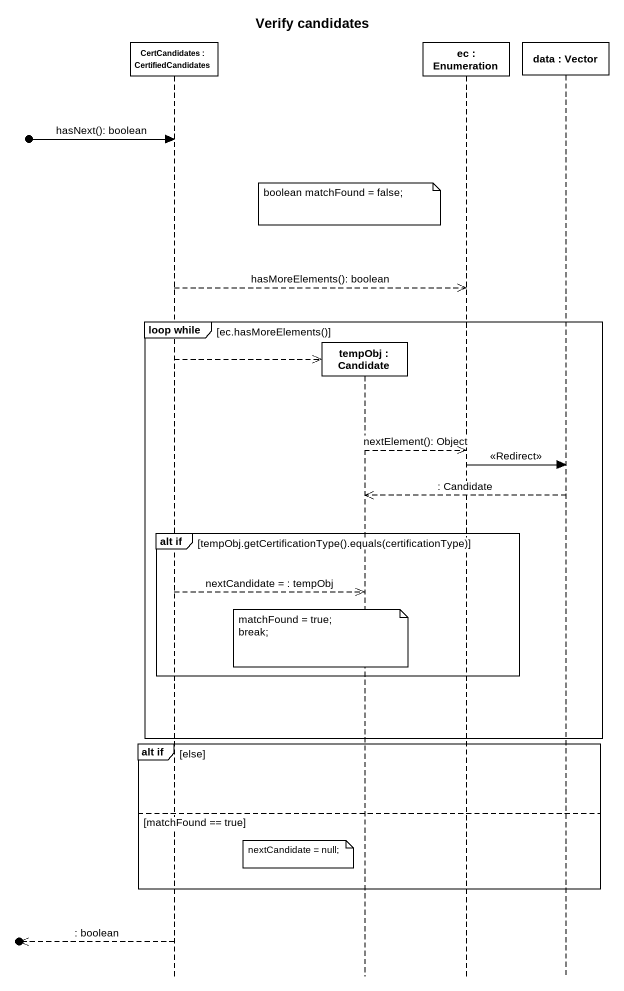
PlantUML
@startuml
title Verify candidates
hide footbox
participant "CertCandidates : CertifiedCandidates" as CertCandidates
participant "tempObj : Candidate" as tempObj
participant "ec : Enumeration" as ec
participant "data : Vector" as data

[o-> CertCandidates : hasNext(): boolean
note over tempObj : boolean matchFound = false;
CertCandidates -->> ec : hasMoreElements(): boolean
group loop while [ec.hasMoreElements()]
  CertCandidates -->> tempObj **
  tempObj -->> ec : nextElement(): Object
  ec -> data : <<Redirect>>
  data -->> tempObj : : Candidate
  group alt if [tempObj.getCertificationType().equals(certificationType)]
    CertCandidates -->> tempObj : nextCandidate = : tempObj
    note over tempObj
      matchFound = true;
      break;
    end note
  end
end
group alt if [else]
else matchFound == true
  note left of tempObj : nextCandidate = null;
end
[o<<-- CertCandidates : : boolean
@enduml
